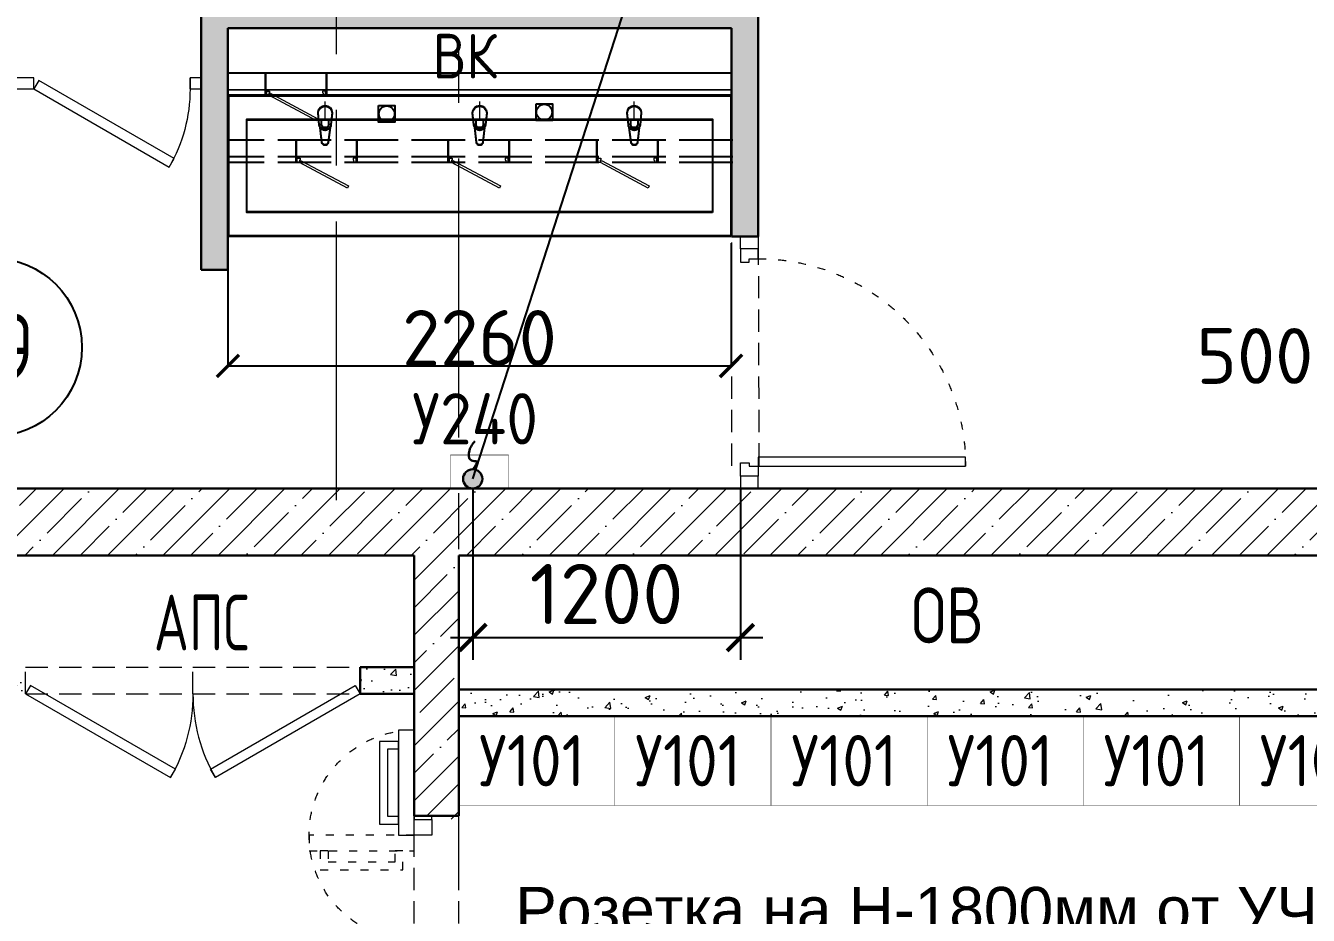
# Model space of a CAD drawing. Header units: millimetres. Extents: x -8417289 to 9420486, y 0 to 166066.
# Drawn here: x -192626 to -186875, y 73252 to 77240 of the extents above; entities that cross this region are included whole.
import ezdxf
from ezdxf import colors
from ezdxf.entities.mleader import LeaderData, LeaderLine
from ezdxf.enums import TextEntityAlignment as Align
from ezdxf.math import Vec2, Vec3

# ---------------------------------------------------------------- set-up
doc = ezdxf.new("R2010")
doc.units = ezdxf.units.MM
doc.header["$MEASUREMENT"] = 0
doc.set_wipeout_variables(frame=1)
doc.header["$PDMODE"] = 3
doc.header["$PDSIZE"] = -4
for name, pattern in [('ACAD_ISO02W100', [15, 12, -3]), ('ACAD_ISO03W100', [30, 12, -18]), ('ADSK_Штриховая_ш2 п1', [3, 2, -1]), ('CENTER', [2, 1.25, -0.25, 0.25, -0.25])]:
    doc.linetypes.add(name, pattern=pattern)
doc.layers.get('0').update_dxf_attribs({"color": 250, "lineweight": 9})
doc.layers.get('Defpoints').update_dxf_attribs({"color": 6})
for name, color, linetype, lineweight in [('_АР ТЕКСТ', 250, 'Continuous', 25), ('АР_ГКЛ', 250, 'Continuous', 5), ('АР_Двери', 175, 'Continuous', 18), ('АР_Маркер экспликации', 239, 'Continuous', 13), ('АР_Номер помещения', 1, 'Continuous', 25), ('АР_Оси', 195, 'Continuous', 9), ('АР_Перегородки газоблок', 165, 'Continuous', 30), ('АР_Перегородки газоблок_Штрих', 165, 'Continuous', 5), ('АР_Перегородки сантехнические', 216, 'Continuous', 9), ('АР_Сущ Несущая стена', 216, 'Continuous', 30), ('АР_тонкая линия', 250, 'Continuous', 0), ('АР_Шкафы ЭОМ', 1, 'Continuous', 0), ('АР_Штриховка монолит', 250, 'Continuous', 9), ('ТХ_мебель передв', 250, 'Continuous', 13), ('ТХ_ОСНОВНОЙ', 103, 'Continuous', 25)]:
    doc.layers.add(name, color=color, linetype=linetype, lineweight=lineweight)
for name, color, linetype in [('АР_Отверстия', 251, 'Continuous'), ('ТХ_дозаторы', 7, 'Continuous'), ('ТХ_мебель передв_поз', 251, 'Continuous'), ('ТХ_обор_бытовое', 14, 'Continuous'), ('ТХ_обор_бытовое_поз', 14, 'Continuous'), ('ТХ_привязки ЭО', 96, 'Continuous'), ('ТХ_привязки_СС', 3, 'Continuous'), ('ТХ_привязки_ЭО', 96, 'Continuous'), ('ТХ_размеры', 240, 'Continuous'), ('ТХ_розетки ЭО', 86, 'Continuous'), ('ТХ_сантехника', 253, 'Continuous')]:
    doc.layers.add(name, color=color, linetype=linetype)
doc.styles.add('ICOCPEUR', font='isocpeur.TTF')
doc.styles.add('ISOCPEUR', font='isocpeur.TTF')
doc.styles.add('ISOCPEUR_1', font='isocpeur.TTF', dxfattribs={"width": 0.9, "height": 250})
doc.dimstyles.new('R_100', dxfattribs={"dimtxt": 270, "dimasz": 120, "dimexe": 100, "dimexo": 0, "dimgap": 60, "dimtad": 1, "dimdec": 0, "dimrnd": 50, "dimzin": 0, "dimdsep": 46, "dimtxsty": 'ISOCPEUR', "dimblk": 'ARCHTICK', "dimcen": 0, "dimdle": 100, "dimclrd": 256, "dimclre": 256, "dimclrt": 256, "dimadec": 0, "dimazin": 0, "dimtfac": 2, "dimtdec": 0, "dimtofl": 0, "dimtmove": 1, "dimatfit": 3, "dimfxl": 1, "dimtvp": 3, "dimtolj": 1, "dimtzin": 0, "dimarcsym": 0})
doc.dimstyles.new('Копия SPDS', dxfattribs={"dimtxt": 250, "dimasz": 100, "dimexe": 0.5, "dimexo": 0.625, "dimtad": 1, "dimdec": 0, "dimrnd": 10, "dimtxsty": 'ISOCPEUR', "dimblk": 'ARCHTICK', "dimcen": 2.5, "dimdle": 0.5, "dimclrd": 256, "dimclre": 256, "dimclrt": 256, "dimadec": 0, "dimazin": 2, "dimtfac": 0.75, "dimtdec": 0, "dimtmove": 1, "dimatfit": 3, "dimfxl": 1, "dimtolj": 1, "dimarcsym": 1})
pattern_1 = [(50, (0, 0), (215.17805, -18.82564), [22.5, -247.5]), (355, (0, 0), (-41.6254, 225.65764), [18, -198]), (100.45144, (17.93, -1.57), (173.55265, 206.832), [19.12206, -210.34263]), (46.1842, (0, 60), (320.1724, -49.6558), [33.75, -371.25]), (96.63564, (26.68, 55.86), (280.3986, 292.2356), [28.6831, -315.51413]), (351.18416, (0, 60), (280.3986, 292.2356), [27, -297]), (21, (30, 45), (179.07212, -120.78567), [22.5, -247.5]), (326, (30, 45), (72.9946, 217.54501), [18, -198]), (71.45144, (44.92, 34.93), (252.06671, 96.75935), [19.12206, -210.34263]), (37.5, (0, 0), (3.647957, 99.868156), [0, -195.6, 0, -201, 0, -198.75]), (7.5, (0, 0), (78.92086, 118.323514), [0, -114.6, 0, -191.1, 0, -75.75]), (327.5, (-66.9, 0), (160.14673, -6.76646), [0, -75, 0, -234, 0, -310.5]), (317.5, (-96.9, 0), (174.95585, 30.031495), [0, -97.5, 0, -155.4, 0, -220.5])]

# ---------------------------------------------------------------- blocks, each defined once
blk = doc.blocks.new('*U31')
for p, q in [((-700, 0), (-700, 50)), ((0, 0), (0, 50))]:
    blk.add_line(p, q)
blk.add_lwpolyline([(0, 0), (-606.2, -350), (-628.1, -312.1), (-21.9, 37.9)], close=True)
blk.add_arc((0, 0), 700, 180, 210)
blk = doc.blocks.new('*U967')
for points in [[(-55, -80), (-55, 0), (-115, 0), (-115, -40), (-100, -40), (-100, -80), (-55, -80)], [(0, 0), (0, -80), (-55, -80), (-55, 0), (0, 0)], [(-1130, 0), (-1130, -80), (-1075, -80), (-1075, 0), (-1130, 0)], [(-1075, -80), (-1075, 0), (-1015, 0), (-1015, -40), (-1030, -40), (-1030, -80), (-1075, -80)]]:
    blk.add_lwpolyline(points)
blk.add_lwpolyline([(-100, -80), (-100, -1010), (-140, -1010), (-140, -80)], close=True)
at = {"linetype": 'ACAD_ISO03W100', "ltscale": 3}
blk.add_arc((-100, -80), 930, 180, 270, dxfattribs=at)
blk = doc.blocks.new('*U94')
at = {"layer": 'АР_Номер помещения', "color": 7}
blk.add_circle((-16307.2, 665.2), 400, dxfattribs=at)
at = {"color": 7, "style": 'ISOCPEUR', "width": 0.7, "flags": 1}
blk.add_attdef('КАТЕГОРИЯ', (-499.2, -2092.2), '', height=250, dxfattribs=at)
at = {"layer": 'АР_Номер помещения', "color": 7, "style": 'ISOCPEUR', "width": 0.7}
blk.add_attdef('НОМЕР_ПОМЕЩЕНИЯ', text='', height=300, dxfattribs=at).set_placement((-16307.2, 665.2), align=Align.MIDDLE_CENTER)
blk = doc.blocks.new('Из_буфера31843')
for p, q in [((365.8, 166.1), (359.2, 113.1)), ((394.6, 113.1), (388, 166.1)), ((915.8, 166.1), (909.2, 113.1)), ((944.6, 113.1), (938, 166.1)), ((1465.7, 166.1), (1459.1, 113.1)), ((1494.5, 113.1), (1487.9, 166.1)), ((355.9, 103.6), (351.9, 61.7)), ((363.3, 86.6), (363.3, 101.5)), ((390.5, 101.5), (390.5, 86.6)), ((401.9, 61.7), (397.9, 103.6)), ((905.9, 103.6), (901.9, 61.7)), ((913.3, 86.6), (913.3, 101.5)), ((940.5, 101.5), (940.5, 86.6)), ((951.9, 61.7), (947.9, 103.6)), ((1455.8, 103.6), (1451.8, 61.7)), ((1463.2, 86.6), (1463.2, 101.5)), ((1490.4, 101.5), (1490.4, 86.6)), ((1501.8, 61.7), (1497.8, 103.6)), ((390.5, 86.6), (363.3, 86.6)), ((940.5, 86.6), (913.3, 86.6)), ((1490.4, 86.6), (1463.2, 86.6))]:
    blk.add_line(p, q)
at = {"lineweight": 13, "ltscale": 500}
for p, q in [((376.9, 85), (376.9, 22.5)), ((926.9, 85), (926.9, 22.5)), ((1476.9, 85), (1476.9, 22.5))]:
    blk.add_line(p, q, dxfattribs=at)
for points in [[(1819.9, 500), (33.9, 500), (33.9, 0), (1819.9, 0)], [(1754.9, 415), (98.9, 415), (98.9, 85), (1754.9, 85)]]:
    blk.add_lwpolyline(points, close=True)
for centre, major_axis, start_param, end_param in [((376.9, 164.7), (-7.91, 7.91), 4.051589, 6.943986), ((926.9, 164.7), (-7.91, 7.91), 4.051589, 6.943986), ((1476.8, 164.7), (-7.91, 7.91), 4.051589, 6.943986), ((376.9, 101.7), (-14.9, -14.9), -1.35736, -0.875625), ((376.9, 101.7), (-14.9, 14.9), 4.498953, 6.496621), ((376.9, 101.5), (-9.62, 9.62), 3.926991, 7.068583), ((376.9, 101.7), (-14.9, 14.9), 4.017217, 4.498953), ((926.9, 101.7), (-14.9, -14.9), -1.35736, -0.875625), ((926.9, 101.7), (-14.9, 14.9), 4.498953, 6.496621), ((926.9, 101.5), (-9.62, 9.62), 3.926991, 7.068583), ((926.9, 101.7), (-14.9, 14.9), 4.017217, 4.498953), ((1476.8, 101.7), (-14.9, -14.9), -1.35736, -0.875625), ((1476.8, 101.7), (-14.9, 14.9), 4.498953, 6.496621), ((1476.8, 101.5), (-9.62, 9.62), 3.926991, 7.068583), ((1476.8, 101.7), (-14.9, 14.9), 4.017217, 4.498953), ((376.9, 61.7), (-17.7, -17.7), -0.785398, 2.356194), ((926.9, 61.7), (-17.7, -17.7), -0.785398, 2.356194), ((1476.8, 61.7), (-17.7, -17.7), -0.785398, 2.356194)]:
    blk.add_ellipse(centre, major_axis=major_axis, ratio=1, start_param=start_param, end_param=end_param)
blk = doc.blocks.new('_DotSmall')
at = {"color": 0, "linetype": 'ByBlock', "const_width": 0.5}
blk.add_lwpolyline([(-0.0625, 0, 1), (0.0625, 0, 1)], format="xyb", close=True, dxfattribs=at)
blk = doc.blocks.new('*U7')
for p, q in [((-750, 0), (-750, 100)), ((0, 0), (0, 100))]:
    blk.add_line(p, q)
blk.add_lwpolyline([(0, 0), (-649.5, -375), (-671.4, -337.1), (-21.9, 37.9)], close=True)
blk.add_arc((0, 0), 750, 180, 210)
blk = doc.blocks.new('дв.1700')
at = {"layer": 'АР_Двери'}
for points in [[(-87, 0), (-87, -80), (-70, -80), (-70, 0), (-87, 0)], [(-70, -80), (-70, 0), (0, 0), (0, -30), (0, -30), (0, -80), (-70, -80)], [(1596, -80), (1596, 0), (1526, 0), (1526, -30), (1526, -30), (1526, -80), (1596, -80)], [(1613, 0), (1613, -80), (1596, -80), (1596, 0), (1613, 0)]]:
    blk.add_lwpolyline(points, dxfattribs=at)
for points in [[(0, -80), (-692, -876), (-639.2, -921.8), (52.7, -125.8)], [(1997.3, -149.9), (1526, -149.9), (1526, -80), (1997.3, -80)], [(19.9, -163.6), (-606.3, -883.9), (-542.2, -939.6), (84, -219.2)], [(1946.9, -234.7), (1576, -234.7), (1576, -149.9), (1946.9, -149.9)], [(1911.9, -199.7), (1611, -199.7), (1611, -149.9), (1911.9, -149.9)], [(-3, -190), (-583.3, -857.5), (-545.7, -890.2), (34.6, -222.7)]]:
    blk.add_lwpolyline(points, close=True, dxfattribs=at)
at = {"layer": 'АР_Двери', "linetype": 'ACAD_ISO03W100', "ltscale": 3}
for points in [[(0, -80), (0, -1134.7), (69.9, -1134.7), (69.9, -80)], [(1456.1, -551.3), (1456.1, -80), (1526, -80), (1526, -551.3)]]:
    blk.add_lwpolyline(points, close=True, dxfattribs=at)
for points in [[(69.9, -1049.5), (69.9, -1084.5), (154.7, -1084.5), (154.7, -130), (69.9, -130), (69.9, -165)], [(69.9, -1049.5), (119.7, -1049.5), (119.7, -165), (69.9, -165)], [(1456.1, -465.9), (1456.1, -500.9), (1371.3, -500.9), (1371.3, -130), (1456.1, -130), (1456.1, -165)], [(1456.1, -465.9), (1406.3, -465.9), (1406.3, -165), (1456.1, -165)]]:
    blk.add_lwpolyline(points, dxfattribs=at)
for centre, radius, start, end in [((0, -80), 1054.7, 228.99999, 0), ((1526, -80), 471.3, 180, 351.4758)]:
    blk.add_arc(centre, radius, start, end, dxfattribs=at)
blk = doc.blocks.new('*U1750')
at = {"color": 7}
blk.add_wipeout([(-565, 60), (445, 60), (445, -310), (-565, -310)], dxfattribs=at)
for p, q in [((-530, 60), (-565, 60)), ((-550, 60), (-550, -10)), ((-550, -10), (-550, 60)), ((-510, 60), (-530, 60)), ((-510, 20), (-510, 60)), ((-500, 20), (-510, 20)), ((-500, -10), (-500, 20)), ((380, -10), (380, 20)), ((380, 20), (390, 20)), ((390, 20), (390, 60)), ((390, 60), (410, 60)), ((410, 60), (445, 60)), ((430, 60), (430, -10)), ((430, -10), (430, 60)), ((-565, -10), (-530, -10)), ((-530, -10), (-500, -10)), ((410, -10), (380, -10)), ((445, -10), (410, -10))]:
    blk.add_line(p, q)
at = {"lineweight": 30}
for p, q in [((-565, 60), (-565, -310)), ((445, 60), (445, -310))]:
    blk.add_line(p, q, dxfattribs=at)
blk.add_lwpolyline([(389, 60), (370, 25), (-424, 448), (-406, 483)], close=True)
blk = doc.blocks.new('*U1739')
at = {"color": 7}
blk.add_wipeout([(-565, 60), (445, 60), (445, -310), (-565, -310)], dxfattribs=at)
for p, q in [((-530, 60), (-565, 60)), ((-550, 60), (-550, -10)), ((-550, -10), (-550, 60)), ((-510, 60), (-530, 60)), ((-510, 20), (-510, 60)), ((-500, 20), (-510, 20)), ((-500, -10), (-500, 20)), ((380, -10), (380, 20)), ((380, 20), (390, 20)), ((390, 20), (390, 60)), ((390, 60), (410, 60)), ((410, 60), (445, 60)), ((430, 60), (430, -10)), ((430, -10), (430, 60)), ((-565, -10), (-530, -10)), ((-530, -10), (-500, -10)), ((410, -10), (380, -10)), ((445, -10), (410, -10))]:
    blk.add_line(p, q)
at = {"lineweight": 30}
for p, q in [((-565, 60), (-565, -310)), ((445, 60), (445, -310))]:
    blk.add_line(p, q, dxfattribs=at)
blk.add_lwpolyline([(389, 60), (370, 25), (-424, 448), (-406, 483)], close=True)
blk = doc.blocks.new('*U1740')
at = {"color": 7}
blk.add_wipeout([(-565, 60), (445, 60), (445, -310), (-565, -310)], dxfattribs=at)
for p, q in [((-530, 60), (-565, 60)), ((-550, 60), (-550, -10)), ((-550, -10), (-550, 60)), ((-510, 60), (-530, 60)), ((-510, 20), (-510, 60)), ((-500, 20), (-510, 20)), ((-500, -10), (-500, 20)), ((380, -10), (380, 20)), ((380, 20), (390, 20)), ((390, 20), (390, 60)), ((390, 60), (410, 60)), ((410, 60), (445, 60)), ((430, 60), (430, -10)), ((430, -10), (430, 60)), ((-565, -10), (-530, -10)), ((-530, -10), (-500, -10)), ((410, -10), (380, -10)), ((445, -10), (410, -10))]:
    blk.add_line(p, q)
at = {"lineweight": 30}
for p, q in [((-565, 60), (-565, -310)), ((445, 60), (445, -310))]:
    blk.add_line(p, q, dxfattribs=at)
blk.add_lwpolyline([(389, 60), (370, 25), (-424, 448), (-406, 483)], close=True)
blk = doc.blocks.new('*U1741')
at = {"color": 7}
blk.add_wipeout([(-565, 60), (445, 60), (445, -310), (-565, -310)], dxfattribs=at)
for p, q in [((-530, 60), (-565, 60)), ((-550, 60), (-550, -10)), ((-550, -10), (-550, 60)), ((-510, 60), (-530, 60)), ((-510, 20), (-510, 60)), ((-500, 20), (-510, 20)), ((-500, -10), (-500, 20)), ((380, -10), (380, 20)), ((380, 20), (390, 20)), ((390, 20), (390, 60)), ((390, 60), (410, 60)), ((410, 60), (445, 60)), ((430, 60), (430, -10)), ((430, -10), (430, 60)), ((-565, -10), (-530, -10)), ((-530, -10), (-500, -10)), ((410, -10), (380, -10)), ((445, -10), (410, -10))]:
    blk.add_line(p, q)
at = {"lineweight": 30}
for p, q in [((-565, 60), (-565, -310)), ((445, 60), (445, -310))]:
    blk.add_line(p, q, dxfattribs=at)
blk.add_lwpolyline([(389, 60), (370, 25), (-424, 448), (-406, 483)], close=True)
blk = doc.blocks.new('У101')
at = {"layer": 'ТХ_мебель передв', "const_width": 2}
blk.add_lwpolyline([(341447.9, -227857.8), (342147.9, -227857.8), (342147.9, -228257.8), (341447.9, -228257.8)], close=True, dxfattribs=at)
blk = doc.blocks.new('_ArchTick')
at = {"color": 0, "linetype": 'ByBlock', "const_width": 0.15}
blk.add_lwpolyline([(-0.5, -0.5), (0.5, 0.5)], dxfattribs=at)
blk = doc.blocks.new('*D2217')
at = {"layer": 'Defpoints', "color": 0, "lineweight": 13, "transparency": 16777216}
for p in [(-189463.1, 76265.6), (-191718.5, 76253.2), (-189463.1, 75715)]:
    blk.add_point(p, dxfattribs=at)
at = {"layer": 'ТХ_размеры', "lineweight": -2, "transparency": 16777216}
for p, q in [((-189463.1, 76265), (-189463.1, 75714.5)), ((-191718.5, 76252.5), (-191718.5, 75714.5)), ((-191719, 75715), (-189462.6, 75715))]:
    blk.add_line(p, q, dxfattribs=at)
at = {"layer": 'ТХ_размеры', "lineweight": -2, "transparency": 16777216, "xscale": 100, "yscale": 100, "zscale": 100, "rotation": 180}
blk.add_blockref('_ArchTick', (-191718.5, 75715), dxfattribs=at)
at = {"layer": 'ТХ_размеры', "lineweight": -2, "transparency": 16777216, "xscale": 100, "yscale": 100, "zscale": 100}
blk.add_blockref('_ArchTick', (-189463.1, 75715), dxfattribs=at)
at = {"layer": 'ТХ_размеры', "transparency": 16777216, "insert": (-190590.8, 75840.6), "char_height": 250, "attachment_point": 5, "style": 'ISOCPEUR'}
blk.add_mtext('\\A1;2260', dxfattribs=at)
blk = doc.blocks.new('У240')
at = {"layer": 'ТХ_обор_бытовое', "lineweight": 0, "ltscale": 100, "transparency": 33554687, "const_width": 2}
blk.add_lwpolyline([(259065, 2931.5), (259065, 3191.5), (259215, 3191.5), (259215, 2931.5)], close=True, dxfattribs=at)
blk = doc.blocks.new('A$C500e89c7')
at = {"ltscale": 100}
blk.add_circle((-36.5, 37.3), 35.3, dxfattribs=at)
at = {"layer": 'ТХ_дозаторы', "ltscale": 100}
blk.add_lwpolyline([(-73, 74.7), (0, 74.7), (0, 0), (-73, 0)], close=True, dxfattribs=at)
blk = doc.blocks.new('_None')
blk = doc.blocks.new('*D2682')
at = {"layer": 'Defpoints', "color": 0, "linetype": 'ByBlock', "lineweight": 13, "ltscale": 500, "transparency": 16777216}
for p in [(-186228.9, 75567.6), (-186728.9, 75415.7), (-186228.9, 75165.7)]:
    blk.add_point(p, dxfattribs=at)
at = {"layer": 'ТХ_привязки_ЭО', "linetype": 'ByBlock', "lineweight": -2, "ltscale": 500, "transparency": 16777216}
for p, q in [((-186728.9, 75415.7), (-186728.9, 75667.6)), ((-186228.9, 75165.7), (-186228.9, 75667.6)), ((-186828.9, 75567.6), (-186128.9, 75567.6))]:
    blk.add_line(p, q, dxfattribs=at)
at = {"layer": 'ТХ_привязки_ЭО', "linetype": 'ByBlock', "lineweight": -2, "ltscale": 500, "transparency": 16777216, "xscale": 120, "yscale": 120, "zscale": 120, "rotation": 180}
blk.add_blockref('_ArchTick', (-186728.9, 75567.6), dxfattribs=at)
at = {"layer": 'ТХ_привязки_ЭО', "linetype": 'ByBlock', "lineweight": -2, "ltscale": 500, "transparency": 16777216, "xscale": 120, "yscale": 120, "zscale": 120}
blk.add_blockref('_ArchTick', (-186228.9, 75567.6), dxfattribs=at)
at = {"layer": 'ТХ_привязки_ЭО', "linetype": 'ByBlock', "lineweight": 13, "ltscale": 500, "transparency": 16777216, "insert": (-187114.6, 75759.8), "char_height": 250, "attachment_point": 5, "style": 'ISOCPEUR'}
blk.add_mtext('\\A1;500', dxfattribs=at)
blk = doc.blocks.new('A$Cac6d02b9')
at = {"lineweight": 30}
h = blk.add_hatch(color=256, dxfattribs=at)
edge = h.paths.add_edge_path()
edge.add_arc((43.1, 43.1), 43.1, 0, 360)
blk.add_circle((43.1, 43.1), 43.1, dxfattribs=at)
blk.add_spline([(33.3, 212.6), (58.3, 170.6), (49.2, 125.1), (25.4, 120.5), (43.1, 86.2)], degree=3, dxfattribs=at)
blk = doc.blocks.new('*D2735')
at = {"layer": 'Defpoints', "color": 0, "linetype": 'ByBlock', "lineweight": 13, "ltscale": 500, "transparency": 16777216}
for p in [(-190621.1, 75165.7), (-189421.1, 75165.7), (-189421.1, 74497.7)]:
    blk.add_point(p, dxfattribs=at)
at = {"layer": 'ТХ_привязки_ЭО', "linetype": 'ByBlock', "lineweight": -2, "ltscale": 500, "transparency": 16777216}
for p, q in [((-190621.1, 75165.7), (-190621.1, 74397.7)), ((-189421.1, 75165.7), (-189421.1, 74397.7)), ((-190721.1, 74497.7), (-189321.1, 74497.7))]:
    blk.add_line(p, q, dxfattribs=at)
at = {"layer": 'ТХ_привязки_ЭО', "linetype": 'ByBlock', "lineweight": -2, "ltscale": 500, "transparency": 16777216, "xscale": 120, "yscale": 120, "zscale": 120, "rotation": 180}
blk.add_blockref('_ArchTick', (-190621.1, 74497.7), dxfattribs=at)
at = {"layer": 'ТХ_привязки_ЭО', "linetype": 'ByBlock', "lineweight": -2, "ltscale": 500, "transparency": 16777216, "xscale": 120, "yscale": 120, "zscale": 120}
blk.add_blockref('_ArchTick', (-189421.1, 74497.7), dxfattribs=at)
at = {"layer": 'ТХ_привязки_ЭО', "linetype": 'ByBlock', "lineweight": 13, "ltscale": 500, "transparency": 16777216, "insert": (-190021.1, 74692.7), "char_height": 270, "attachment_point": 5, "style": 'ISOCPEUR'}
blk.add_mtext('\\A1;1200', dxfattribs=at)

msp = doc.modelspace()

# ---------------------------------------------------------------- hatches: boundary and pattern name
at = {"layer": 'АР_Перегородки газоблок_Штрих', "ltscale": 100}
h = msp.add_hatch(dxfattribs=at)
h.set_pattern_fill('AR-CONC', color=256, scale=30)
h.set_pattern_definition(pattern_1)
h.paths.add_polyline_path([(-191125.6, 74364.5), (-191125.6, 74244.5), (-190884, 74244.5), (-190883.7, 74364.5)])
h.paths.add_polyline_path([(-192625.6, 74244.5), (-192625.6, 74364.5), (-192818.9, 74364.5), (-192818.9, 74865.7), (-192938.9, 74865.7), (-192938.9, 74364.5), (-193038.7, 74364.5), (-193039, 74244.5)])
h = msp.add_hatch(dxfattribs=at)
h.set_pattern_fill('AR-CONC', color=256, scale=30)
h.set_pattern_definition(pattern_1)
h.paths.add_polyline_path([(-186228.7, 74364.5), (-186228.9, 74364.5), (-186228.9, 74865.7), (-186348.9, 74865.7), (-186348.9, 74264.5), (-190683.7, 74264.5), (-190683.8, 74144.5), (-186228.9, 74144.5)])

# ---------------------------------------------------------------- linework, layer by layer
at = {"layer": 'АР_Оси', "linetype": 'CENTER', "ltscale": 1000}
msp.add_line((-224367.6, 75165.7), (-140770.4, 75165.7), dxfattribs=at)
at = {"layer": 'АР_Перегородки газоблок', "ltscale": 100}
for p, q in [((-191125.6, 74364.5), (-191125.6, 74244.5)), ((-191125.6, 74244.5), (-190883.9, 74244.5))]:
    msp.add_line(p, q, dxfattribs=at)
for points in [[(-191838.5, 76146.4), (-191838.5, 78580.3)], [(-189341.1, 77448.7), (-189341.1, 76295.7)], [(-191718.5, 77228.7), (-191718.5, 76146.4)], [(-191718.5, 77228.7), (-189461.4, 77228.7)], [(-189461.1, 76295.7), (-189461.4, 77228.7)], [(-189341.1, 76295.7), (-189461.1, 76295.7)], [(-191718.5, 76146.4), (-191838.5, 76146.4)], [(-186228.9, 74865.7), (-186228.9, 74144.5), (-190683.9, 74144.5)], [(-186348.9, 74865.7), (-186348.9, 74264.5), (-190683.9, 74264.5)], [(-191125.6, 74364.5), (-190883.9, 74364.5)]]:
    msp.add_lwpolyline(points, dxfattribs=at)
at = {"layer": 'АР_Перегородки сантехнические', "lineweight": 0}
for points in [[(-192588.5, 76956.5), (-192588.5, 77006.5), (-192838.5, 77006.5), (-192838.5, 76956.5)], [(-191838.5, 76956.5), (-191838.5, 77006.5), (-191888.5, 77006.5), (-191888.5, 76956.5)]]:
    msp.add_lwpolyline(points, close=True, dxfattribs=at)
at = {"layer": 'АР_Сущ Несущая стена', "ltscale": 100}
for p, q in [((-194638.9, 75165.7), (-186228.9, 75165.7)), ((-194638.9, 74865.7), (-190883.9, 74865.7)), ((-190883.9, 74865.7), (-190883.9, 73698.2)), ((-190683.9, 74865.7), (-186228.9, 74865.7)), ((-190683.9, 74865.7), (-190683.9, 73698.2)), ((-190883.9, 73698.2), (-190683.9, 73698.2))]:
    msp.add_line(p, q, dxfattribs=at)
at = {"layer": 'АР_тонкая линия', "linetype": 'ADSK_Штриховая_ш2 п1', "ltscale": 50}
for p, q in [((-189461.1, 76267.9), (-189461.5, 75237.9)), ((-189341.1, 76268.2), (-189337.9, 75237.9)), ((-192625.6, 74364.5), (-191125.6, 74364.5)), ((-192625.6, 74244.5), (-191125.6, 74244.5)), ((-190883.9, 72015.2), (-190883.9, 73715.2)), ((-190683.9, 72015.2), (-190683.9, 73698.2))]:
    msp.add_line(p, q, dxfattribs=at)

# ---------------------------------------------------------------- block references
at = {"layer": 'АР_ГКЛ', "xscale": 0.2701273999331003, "yscale": 0.2701273999331003, "zscale": 0.2701273999331003, "rotation": 180.0022807060942}
for name, p in [('*U1739', (-191292.9, 76643.1)), ('*U1740', (-190610.6, 76643.1)), ('*U1741', (-189943.9, 76643.1))]:
    msp.add_blockref(name, p, dxfattribs=at)
at = {"layer": 'АР_Двери', "lineweight": 30, "xscale": -1}
msp.add_blockref('*U31', (-192588.5, 76956.5), dxfattribs=at)
at = {"layer": 'АР_Двери', "xscale": 0.2701273999331003, "yscale": 0.2701273999331003, "zscale": 0.2701273999331003, "rotation": 180.0022807060942}
msp.add_blockref('*U1750', (-191429.5, 76944.5), dxfattribs=at)
at = {"layer": 'АР_Двери', "xscale": -1}
for name, p, rotation in [('*U967', (-189421.1, 75165.7), 90), ('дв.1700', (-190803.9, 72085.2), 270)]:
    msp.add_blockref(name, p, dxfattribs=dict(at, rotation=rotation))
msp.add_blockref('*U7', (-192625.6, 74244.5), dxfattribs=at)
at = {"layer": 'АР_Двери'}
msp.add_blockref('*U7', (-191125.6, 74244.5), dxfattribs=at)
at = {"layer": 'АР_Маркер экспликации', "color": 7}
ref = msp.add_blockref('*U94', (-176465.8, 75132.9), dxfattribs=at)
ref.add_attrib('НОМЕР_ПОМЕЩЕНИЯ', '119', dxfattribs={"layer": 'АР_Номер помещения', "color": 7, "height": 300, "style": 'ISOCPEUR', "width": 0.7}).set_placement((-192773.1, 75798.1), align=Align.MIDDLE_CENTER)
at = {"layer": 'ТХ_дозаторы', "ltscale": 100}
for p in [(-190970.2, 76808.2), (-190263.9, 76815.4)]:
    msp.add_blockref('A$C500e89c7', p, dxfattribs=at)
at = {"layer": 'ТХ_ОСНОВНОЙ', "rotation": 90}
msp.add_blockref('У240', (-187529.4, -183899.3), dxfattribs=at)
at = {"layer": 'ТХ_ОСНОВНОЙ'}
for p in [(-532131.8, 302002.3), (-531431.8, 302002.3), (-530731.8, 302002.3), (-530031.8, 302002.3), (-529331.8, 302002.3), (-528631.8, 302002.3)]:
    msp.add_blockref('У101', p, dxfattribs=at)
at = {"layer": 'ТХ_розетки ЭО', "color": 1, "lineweight": 60, "ltscale": 100, "xscale": -1}
msp.add_blockref('A$Cac6d02b9', (-190578, 75165.7), dxfattribs=at)

# ---------------------------------------------------------------- texts
at = {"layer": 'АР_Отверстия', "ltscale": 100, "attachment_point": 5, "line_spacing_factor": 0.7, "style": 'ICOCPEUR'}
for s, insert, char_height in [('\\A1;{\\W0.9;ВК}', (-190656.6, 77103.7), 200), ('\\A1;{\\W0.8;ОВ}', (-188493.3, 74596.7), 250)]:
    msp.add_mtext(s, dxfattribs=dict(at, insert=insert, char_height=char_height))
at = {"layer": 'АР_Шкафы ЭОМ', "ltscale": 100, "insert": (-191836, 74564.3), "char_height": 250, "attachment_point": 5, "style": 'ICOCPEUR'}
msp.add_mtext('\\A1;{\\W0.7;АПС}', dxfattribs=at)
at = {"layer": 'ТХ_мебель передв_поз', "lineweight": 35, "style": 'ISOCPEUR_1', "width": 0.9}
for p in [(-190593.8, 73830.6), (-189893.8, 73830.6), (-189193.8, 73830.6), (-188493.8, 73830.6), (-187793.8, 73830.6), (-187093.8, 73830.6)]:
    msp.add_text('У101', height=230, dxfattribs=at).set_placement(p)
at = {"layer": 'ТХ_обор_бытовое_поз', "style": 'ISOCPEUR_1', "width": 0.9}
msp.add_text('У240', height=230, dxfattribs=at).set_placement((-190893.5, 75363.1))

# ---------------------------------------------------------------- dimensions: what is measured, and where the dimension line sits
at = {"layer": 'ТХ_привязки_ЭО', "linetype": 'ByBlock', "lineweight": 13, "ltscale": 500}
dim = msp.add_linear_dim(base=(-186228.9, 75567.6), p1=(-186728.9, 75415.7), p2=(-186228.9, 75165.7), dimstyle='R_100', override={"dimtxt": 250, "dimpost": '\\X'}, dxfattribs=at)
dim.commit()
dim.dimension.update_dxf_attribs({"geometry": '*D2682', "text_midpoint": (-187114.6, 75574.8), "dimtype": 160})
dim = msp.add_linear_dim(base=(-189421.1, 74497.7), p1=(-190621.1, 75165.7), p2=(-189421.1, 75165.7), dimstyle='R_100', override={"dimpost": '\\X'}, dxfattribs=at)
dim.commit()
dim.dimension.update_dxf_attribs({"geometry": '*D2735', "text_midpoint": (-190021.1, 74692.7)})
at = {"layer": 'ТХ_размеры'}
dim = msp.add_linear_dim(base=(-189463.1, 75715), p1=(-191718.5, 76253.2), p2=(-189463.1, 76265.6), dimstyle='Копия SPDS', dxfattribs=at)
dim.commit()
dim.dimension.update_dxf_attribs({"geometry": '*D2217', "text_midpoint": (-190590.8, 75715), "dimtype": 160})

# ---------------------------------------------------------------- leaders
at = {"layer": 'ТХ_привязки ЭО'}
ml = msp.add_multileader_mtext('Standard', dxfattribs=at)
ml.set_content('{\\fArial|b0|i0|c204|p34;Розетка на \\fArial|b0|i0|c0|p34;H-1800\\fArial|b0|i0|c204|p34;мм от УЧП\\Pдля подкл.:\\P- 1х0.5кВт/220В/1Ф - доп. оборуд-е}', color=256, style='ISOCPEUR')
ml.set_leader_properties()
ml.set_arrow_properties(name='NONE')
ml.build(insert=Vec2(0, 0))
ml.multileader.update_dxf_attribs({"text_left_attachment_type": 6, "text_right_attachment_type": 6, "dogleg_length": 0.36})
ctx = ml.context
ctx.base_point, ctx.char_height, ctx.plane_origin = Vec3(-190432.3, 73120.7, -0.6), 200, Vec3(-190737.4, 60462.2, -0.6)
ctx.left_attachment, ctx.right_attachment = 6, 6
notes = []
notes.append((ctx, [(1, (1, 1, 0), (-185931.5, 73120.7, -0.6), (-1, 0), 0.36, [(0, [(-184605.3, 71370.2, -0.6), (-186728.9, 75228.2, -0.6)], 0, [])])]))
ctx.mtext.insert, ctx.mtext.width, ctx.mtext.flow_direction = Vec3(-190430.3, 73379.5, -0.6), 4801.524, 5
ml = msp.add_multileader_mtext('Standard', dxfattribs=at)
ml.set_content('{\\fArial|b0|i0|c204|p34;Блок розеток на Н-1800мм от УЧП\\Pдля подкл.:\\P- 1х0.1кВт/220В/1Ф - школьный информатор (поз. У224а)\\P- 3х0.5кВт/220В/1Ф - доп. оборуд-е}', color=256, style='ISOCPEUR')
ml.set_leader_properties()
ml.set_arrow_properties(name='NONE')
ml.build(insert=Vec2(0, 0))
ml.multileader.update_dxf_attribs({"text_left_attachment_type": 6, "text_right_attachment_type": 6, "dogleg_length": 0.36})
ctx = ml.context
ctx.base_point, ctx.char_height, ctx.plane_origin = Vec3(-192155.7, 46686, -0.6), 200, Vec3(-169819.3, 36852.3, -0.6)
ctx.left_attachment, ctx.right_attachment = 6, 6
notes.append((ctx, [(1, (1, 1, 0), (-184766.5, 46686, -0.6), (-1, 0), 0.36, [(0, [(-175593.9, 74813.9, -0.6)], 0, [])])]))
ctx.mtext.insert, ctx.mtext.width, ctx.mtext.flow_direction = Vec3(-192153.7, 46944.8, -0.6), 7613.12, 5
at = {"layer": 'ТХ_привязки_СС'}
ml = msp.add_multileader_mtext('Standard', dxfattribs=at)
ml.set_content('\\A1;{\\fArial|b0|i0|c204|p34;Розетка на \\fArial|b0|i0|c0|p34;H-\\fArial|b0|i0|c204|p34;18\\fArial|b0|i0|c0|p34;00\\fArial|b0|i0|c204|p34;мм от УЧП\\Pдля подкл. школьн. информатора (поз. У224а):\\P-1хRJ45}', color=256, style='ISOCPEUR')
ml.set_leader_properties()
ml.set_arrow_properties(name='NONE')
ml.build(insert=Vec2(0, 0))
ml.multileader.update_dxf_attribs({"text_left_attachment_type": 6, "text_right_attachment_type": 6, "dogleg_length": 0.36})
ctx = ml.context
ctx.base_point, ctx.char_height, ctx.plane_origin = Vec3(-191235.4, 47813.2, -0.6), 200, Vec3(-165292.6, 50621.8, -0.6)
ctx.left_attachment, ctx.right_attachment = 6, 6
notes.append((ctx, [(1, (1, 1, 0), (-185147.3, 47813.2, -0.6), (-1, 0), 0.36, [(0, [(-175844.4, 74803.9, -0.6)], 0, [])])]))
ctx.mtext.insert, ctx.mtext.width, ctx.mtext.defined_height, ctx.mtext.flow_direction = Vec3(-191233.4, 48053.2, -0.6), 7626.761, 567.4, 5
for ctx, leaders in notes:
    for number, flags, end, landing, length, lines in leaders:
        leader = LeaderData()
        leader.index, (leader.has_last_leader_line, leader.has_dogleg_vector, leader.attachment_direction) = number, flags
        leader.last_leader_point, leader.dogleg_vector, leader.dogleg_length = Vec3(end), Vec3(landing), length
        for number, points, colour, breaks in lines:
            line = LeaderLine()
            line.index, line.vertices, line.color, line.breaks = number, Vec3.list(points), colors.encode_raw_color(colour), breaks
            leader.lines.append(line)
        ctx.leaders.append(leader)

# ---------------------------------------------------------------- next in the draw order: hatches: boundary and pattern name
at = {"layer": 'АР_Перегородки газоблок_Штрих', "ltscale": 100}
h = msp.add_hatch(dxfattribs=at)
h.set_pattern_fill('AR-CONC', color=256, scale=30)
h.set_pattern_definition(pattern_1)
h.paths.add_polyline_path([(-189341.6, 77348.7), (-191718.5, 77348.7), (-191718.5, 78580.3), (-189461.4, 78580.3), (-189461.1, 78439.9), (-189341.1, 78440.2), (-189341.4, 78580.3), (-188584.9, 78580.3), (-188584.7, 78700.3), (-194486.1, 78700.4), (-194638.9, 78700.4), (-194638.9, 78580.4), (-191838.5, 78580.3), (-191838.5, 76146.4), (-191723.4, 76146.4), (-191718.5, 76151.3), (-191718.5, 77228.7), (-189461.5, 77228.7), (-189461.1, 76295.7), (-189341.1, 76295.7)])
at = {"layer": 'АР_Штриховка монолит', "ltscale": 100}
h = msp.add_hatch(dxfattribs=at)
h.set_pattern_fill('ANSI35', color=256, scale=700)
h.set_pattern_definition([(45, (-1163391.66, 165205.58), (-123.743687, 123.743687), []), (45, (-1163267.92, 165205.58), (-123.743687, 123.743687), [218.75, -43.75, 0, -43.75])])
h.paths.add_polyline_path([(-194638.9, 86650.7), (-194938.9, 86650.7), (-194938.9, 82685.7), (-195418.3, 82685.7), (-195418.3, 82485.7), (-194938.9, 82485.7), (-194938.9, 75165.7), (-194838.9, 75165.7), (-194838.9, 73908.2), (-194638.9, 73908.2), (-194638.9, 74865.7), (-190883.9, 74865.7), (-190883.9, 73683.2), (-190683.9, 73683.2), (-190683.9, 74865.7), (-186228.9, 74865.7), (-186228.9, 75165.7), (-194638.9, 75165.7), (-194638.9, 86350.7)])

# ---------------------------------------------------------------- next in the draw order: linework, layer by layer
at = {"layer": 'АР_ГКЛ', "color": 0, "linetype": 'ACAD_ISO02W100', "lineweight": 25, "ltscale": 20}
for points in [[(-189455.7, 76726.9), (-191718.5, 76726.9)], [(-189455.7, 76651.9), (-191718.5, 76651.9)], [(-189455.7, 76626.9), (-191718.5, 76626.9)]]:
    msp.add_lwpolyline(points, dxfattribs=at)
at = {"layer": 'АР_Оси', "linetype": 'CENTER', "ltscale": 1000}
for p, q in [((-191233.9, 134363.2), (-191233.9, 74900)), ((-190683.9, 53394.4), (-190683.9, 87701.9))]:
    msp.add_line(p, q, dxfattribs=at)
at = {"layer": 'АР_Перегородки газоблок', "color": 0, "lineweight": 25, "ltscale": 100}
for points in [[(-191718.6, 77028.3), (-189461.5, 77028.6)], [(-191718.6, 76953.3), (-189461.5, 76953.6)], [(-189461.4, 76928.6), (-191718.6, 76928.3)]]:
    msp.add_lwpolyline(points, dxfattribs=at)

# ---------------------------------------------------------------- next in the draw order: block references
at = {"layer": 'ТХ_сантехника', "xscale": -1.260271784328809, "yscale": 1.260271784328809, "zscale": 1.260271784328809, "rotation": 180}
for p in [(-191758.1, 76928.3), (-191758.1, 76925.8)]:
    msp.add_blockref('Из_буфера31843', p, dxfattribs=at)

# ---------------------------------------------------------------- next in the draw order: leaders
at = {"layer": '_АР ТЕКСТ'}
ml = msp.add_multileader_mtext('Standard', dxfattribs=at)
ml.set_content('{\\W0.8;-2,550}', color=256, style='ISOCPEUR')
ml.set_leader_properties(color=256, linetype='Continuous', lineweight=-1)
ml.set_arrow_properties(name='DOTSMALL')
ml.build(insert=Vec2(0, 0))
ml.multileader.update_dxf_attribs({"has_text_frame": 1, "text_left_attachment_type": 4, "text_right_attachment_type": 4, "dogleg_length": 100, "arrow_head_size": 180})
ctx = ml.context
ctx.base_point, ctx.char_height, ctx.arrow_head_size, ctx.landing_gap_size, ctx.plane_origin = Vec3(-302775.8, 123943.3, -2), 250, 180, 50, Vec3(-302295.5, 121699.2, -2)
ctx.left_attachment, ctx.right_attachment = 4, 4
notes = []
notes.append((ctx, [(0, (0, 0, 0), (0, 0), (1, 0), 1, [])]))
ctx.mtext.insert, ctx.mtext.width, ctx.mtext.defined_height, ctx.mtext.line_spacing_style, ctx.mtext.flow_direction = Vec3(-302725.8, 124276.6, -2), 801.086, 330.7, 2, 5
ml = msp.add_multileader_mtext('Standard', dxfattribs=at)
ml.set_content('{\\W0.8;-2,550}', color=256, style='ISOCPEUR')
ml.set_leader_properties(color=256, linetype='Continuous', lineweight=-1)
ml.set_arrow_properties(name='DOTSMALL')
ml.build(insert=Vec2(0, 0))
ml.multileader.update_dxf_attribs({"has_text_frame": 1, "text_left_attachment_type": 4, "text_right_attachment_type": 4, "dogleg_length": 100, "arrow_head_size": 180})
ctx = ml.context
ctx.base_point, ctx.char_height, ctx.arrow_head_size, ctx.landing_gap_size, ctx.plane_origin = Vec3(-314736, 120073.3, -2), 250, 180, 50, Vec3(-314255.7, 117829.3, -2)
ctx.left_attachment, ctx.right_attachment = 4, 4
notes.append((ctx, [(0, (0, 0, 0), (0, 0), (1, 0), 1, [])]))
ctx.mtext.insert, ctx.mtext.width, ctx.mtext.defined_height, ctx.mtext.line_spacing_style, ctx.mtext.flow_direction = Vec3(-314686, 120406.6, -2), 801.086, 330.7, 2, 5
at = {"layer": 'ТХ_привязки ЭО'}
ml = msp.add_multileader_mtext('Standard', dxfattribs=at)
ml.set_content('\\A1;{\\fArial|b0|i0|c204|p34;Кабель из стены на Н-1200 \\A0;мм от УЧП\\A1; (\\fArial|b0|i0|c0|p34;L-1\\fArial|b0|i0|c204|p34;,0м)\\Pдля подкл. электросушителя для рук \\A0;(поз. У240):\\P- 1,0 кВт/220В/1Ф}', color=256, style='ISOCPEUR')
ml.set_leader_properties()
ml.set_arrow_properties(name='NONE')
ml.build(insert=Vec2(0, 0))
ml.multileader.update_dxf_attribs({"text_left_attachment_type": 6, "text_right_attachment_type": 6, "dogleg_length": 0.36})
ctx = ml.context
ctx.base_point, ctx.char_height, ctx.landing_gap_size, ctx.plane_origin = Vec3(-184426.6, 94360.7), 200, 0, Vec3(-209147.3, 85625)
ctx.left_attachment, ctx.right_attachment = 6, 6
notes.append((ctx, [(0, (1, 1, 0), (-184427, 94360.7), (1, 0), 0.36, [(1, [(-190621.1, 75208.8)], 0, [])])]))
ctx.mtext.insert, ctx.mtext.width, ctx.mtext.flow_direction = Vec3(-184426.6, 94600.7), 6437.978, 5
for ctx, leaders in notes:
    for number, flags, end, landing, length, lines in leaders:
        leader = LeaderData()
        leader.index, (leader.has_last_leader_line, leader.has_dogleg_vector, leader.attachment_direction) = number, flags
        leader.last_leader_point, leader.dogleg_vector, leader.dogleg_length = Vec3(end), Vec3(landing), length
        for number, points, colour, breaks in lines:
            line = LeaderLine()
            line.index, line.vertices, line.color, line.breaks = number, Vec3.list(points), colors.encode_raw_color(colour), breaks
            leader.lines.append(line)
        ctx.leaders.append(leader)

doc.saveas('drawing.dxf')
